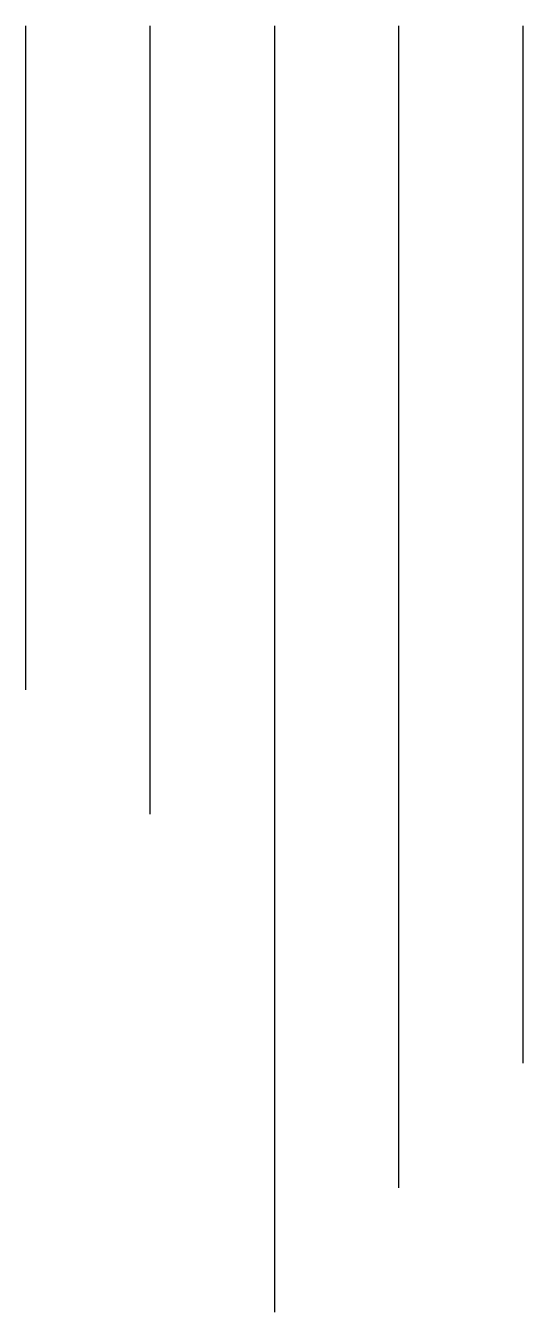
# Model space of a CAD drawing. Extents: x -6836 to 13740, y -142 to 3166.
# Drawn here: x 5913 to 5949, y 2418 to 2511 of the extents above; entities that cross this region are included whole.
import ezdxf

# ---------------------------------------------------------------- set-up
doc = ezdxf.new("R2010")
doc.units = 0
doc.header["$LTSCALE"] = 18
doc.header["$MEASUREMENT"] = 0
for name, color, linetype in [('P-14HW-N', 3, 'Continuous'), ('P-14HWC-N', 6, 'Continuous'), ('P-CW-N', 4, 'Continuous'), ('P-HW-N', 1, 'Continuous'), ('P-HWC-N', 2, 'Continuous')]:
    doc.layers.add(name, color=color, linetype=linetype)

msp = doc.modelspace()

# ---------------------------------------------------------------- linework, layer by layer
at = {"layer": 'P-14HW-N'}
msp.add_line((5913, 2463), (5913, 2511), dxfattribs=at)
at = {"layer": 'P-14HWC-N'}
msp.add_line((5922, 2454), (5922, 2511), dxfattribs=at)
at = {"layer": 'P-CW-N'}
msp.add_line((5940, 2427), (5940, 2511), dxfattribs=at)
at = {"layer": 'P-HW-N'}
msp.add_line((5931, 2511), (5931, 2418), dxfattribs=at)
at = {"layer": 'P-HWC-N'}
msp.add_line((5949, 2436), (5949, 2511), dxfattribs=at)

doc.saveas('drawing.dxf')
